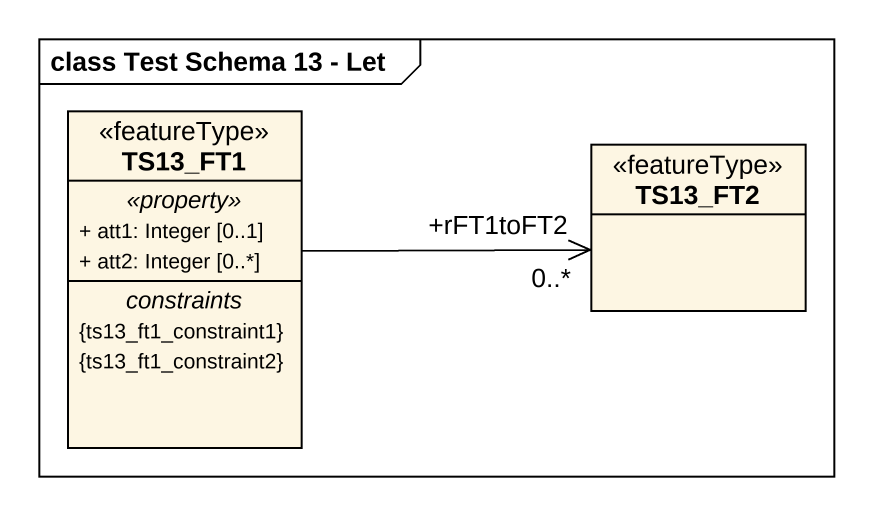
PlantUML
@startuml
mainframe class Test Schema 13 - Let
hide circle
hide empty members
skinparam classAttributeIconSize 0
class TS13_FT1 <<featureType>> {
  .. <<property>> ..
  + att1: Integer [0..1]
  + att2: Integer [0..*]
  -- constraints --
  {ts13_ft1_constraint1}
  {ts13_ft1_constraint2}
}
class TS13_FT2 <<featureType>>
TS13_FT1 -right-> "+rFT1toFT2\n0..*" TS13_FT2
@enduml
